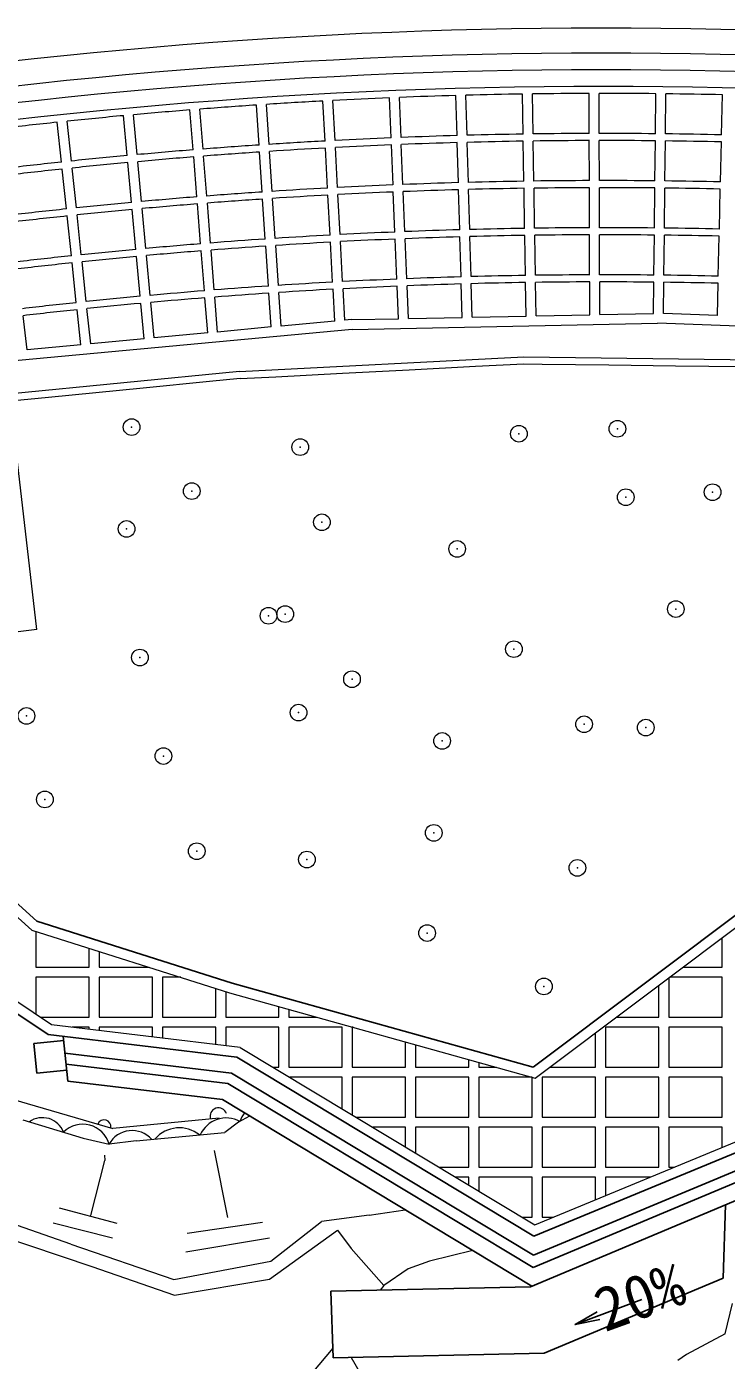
# Model space of a CAD drawing. Units: millimetres, scale not verified. Extents: x 40000 to 680000, y 20000 to 380000.
# Drawn here: x 174038 to 195043, y 241880 to 281908 of the extents above; entities that cross this region are included whole.
import ezdxf
from ezdxf.enums import TextEntityAlignment as Align

# ---------------------------------------------------------------- set-up
doc = ezdxf.new("R2010")
doc.units = ezdxf.units.MM
doc.header["$LTSCALE"] = 1000
doc.header["$PDMODE"] = 32
doc.header["$PDSIZE"] = 500
doc.linetypes.add('CHAIN', pattern=[18.5, 12, -1.5, 3.5, -1.5])
doc.layers.add('M-BGD', color=7, linetype='Continuous', lineweight=13)
doc.layers.add('M-BMK', color=2, linetype='CHAIN', lineweight=13)
doc.styles.add('ＭＳ ゴシック', font='')
doc.styles.get('ＭＳ ゴシック').set_extended_font_data('MS Gothic')

msp = doc.modelspace()

# ---------------------------------------------------------------- linework, layer by layer
at = {"layer": 'M-BGD'}
for p, q in [((186961, 278640), (186927, 279841)), ((187261, 278648), (187227, 279850)), ((188945, 278684), (188927, 279885)), ((189245, 278688), (189226, 279890)), ((190929, 278702), (190926, 279904)), ((191229, 278702), (191226, 279904)), ((192914, 278694), (192926, 279896)), ((193214, 278691), (193226, 279893)), ((194898, 278661), (194926, 279863)), ((179035, 278211), (178940, 279409)), ((179334, 278235), (179239, 279433)), ((181014, 278356), (180934, 279556)), ((181314, 278376), (181234, 279575)), ((182995, 278476), (182931, 279677)), ((183295, 278492), (183230, 279693)), ((184978, 278571), (184928, 279772)), ((185277, 278583), (185228, 279784)), ((175083, 277844), (174957, 279039)), ((175381, 277875), (175255, 279071)), ((177058, 278040), (176947, 279237)), ((177357, 278068), (177246, 279265)), ((183071, 277064), (183007, 278264)), ((183371, 277080), (183306, 278280)), ((185036, 277158), (184986, 278359)), ((185335, 277170), (185286, 278371)), ((187001, 277226), (186967, 278428)), ((187301, 277235), (187267, 278436)), ((188967, 277270), (188948, 278471)), ((189267, 277274), (189248, 278476)), ((190933, 277287), (190930, 278489)), ((191233, 277288), (191230, 278490)), ((192899, 277280), (192912, 278482)), ((193199, 277277), (193212, 278479)), ((194866, 277248), (194893, 278449)), ((177188, 276632), (177077, 277829)), ((177487, 276660), (177376, 277856)), ((179147, 276801), (179052, 277999)), ((179447, 276825), (179351, 278023)), ((181109, 276945), (181028, 278145)), ((181408, 276965), (181328, 278164)), ((175232, 276438), (175105, 277633)), ((175530, 276469), (175404, 277664)), ((187041, 275813), (187007, 277014)), ((187341, 275821), (187307, 277022)), ((188988, 275855), (188970, 277057)), ((189288, 275860), (189270, 277062)), ((190937, 275873), (190934, 277075)), ((191237, 275874), (191234, 277076)), ((192885, 275866), (192897, 277068)), ((193185, 275863), (193197, 277065)), ((194833, 275834), (194861, 277036)), ((179559, 275415), (179463, 276613)), ((181203, 275534), (181123, 276734)), ((181502, 275554), (181422, 276753)), ((183148, 275652), (183083, 276852)), ((183447, 275668), (183382, 276868)), ((185094, 275745), (185044, 276946)), ((185393, 275757), (185344, 276958)), ((175380, 275031), (175254, 276227)), ((175679, 275063), (175552, 276258)), ((177319, 275224), (177208, 276421)), ((177618, 275251), (177507, 276448)), ((179260, 275392), (179164, 276590)), ((183224, 274240), (183159, 275440)), ((183523, 274256), (183459, 275456)), ((185152, 274332), (185102, 275533)), ((185451, 274344), (185402, 275545)), ((187081, 274399), (187047, 275601)), ((187380, 274407), (187347, 275609)), ((189010, 274441), (188992, 275643)), ((189310, 274446), (189292, 275648)), ((190940, 274459), (190937, 275661)), ((191240, 274460), (191237, 275662)), ((192870, 274452), (192883, 275654)), ((193170, 274449), (193183, 275651)), ((194800, 274420), (194828, 275622)), ((177449, 273816), (177338, 275013)), ((177748, 273843), (177637, 275040)), ((179372, 273982), (179277, 275180)), ((179671, 274005), (179576, 275204)), ((181297, 274123), (181217, 275323)), ((181597, 274143), (181516, 275342)), ((175529, 273625), (175402, 274820)), ((175827, 273656), (175701, 274852)), ((187415, 273190), (187386, 274195)), ((189029, 273223), (189013, 274229)), ((189329, 273230), (189313, 274234)), ((190943, 273264), (190941, 274247)), ((191243, 273270), (191241, 274247)), ((192858, 273304), (192868, 274240)), ((193158, 273299), (193168, 274236)), ((194773, 273241), (194795, 274208)), ((179772, 272744), (179688, 273794)), ((181379, 272895), (181311, 273911)), ((181678, 272922), (181611, 273931)), ((183287, 273073), (183235, 274028)), ((183586, 273101), (183535, 274044)), ((185200, 273143), (185160, 274120)), ((185500, 273149), (185460, 274132)), ((187115, 273183), (187087, 274187)), ((175662, 272360), (175551, 273414)), ((175961, 272388), (175849, 273445)), ((177568, 272538), (177469, 273604)), ((177866, 272566), (177768, 273632)), ((179473, 272716), (179389, 273770)), ((174055, 272209), (173934, 273234)), ((183287, 273073), (181678, 272922)), ((183785, 273120), (183586, 273101)), ((183785, 273120), (185200, 273143)), ((183813, 272821), (192972, 273006)), ((185500, 273149), (187115, 273183)), ((187415, 273190), (189029, 273223)), ((189329, 273230), (190943, 273264)), ((191243, 273270), (192858, 273304)), ((198295, 272814), (192972, 273006)), ((194773, 273241), (193158, 273299)), ((183813, 272821), (173366, 271853)), ((179473, 272716), (177866, 272566)), ((181379, 272895), (179772, 272744)), ((175662, 272360), (174055, 272209)), ((177568, 272538), (175961, 272388)), ((180432, 271558), (188960, 272002)), ((187515, 271714), (188964, 271790)), ((188960, 272002), (196075, 271911)), ((188964, 271790), (189515, 271783)), ((180432, 271558), (173479, 270875)), ((180448, 271346), (181522, 271402)), ((181522, 271402), (183520, 271506)), ((183520, 271506), (185517, 271610)), ((185517, 271610), (187515, 271714)), ((189515, 271783), (191516, 271757)), ((191516, 271757), (193517, 271731)), ((193517, 271731), (195517, 271706)), ((177536, 271060), (174692, 270781)), ((179527, 271256), (177536, 271060)), ((180448, 271346), (179527, 271256)), ((174692, 270781), (173554, 270669)), ((174345, 263817), (173554, 270669)), ((174196, 254795), (167343, 260937)), ((189302, 250354), (197787, 256714)), ((174788, 251950), (167954, 256528)), ((174196, 254795), (180123, 252914)), ((174313, 254758), (174313, 253677)), ((175913, 253677), (175913, 254250)), ((194913, 253677), (194913, 254560)), ((176213, 254155), (176213, 253677)), ((174313, 253677), (175913, 253677)), ((174313, 253377), (174313, 252268)), ((175913, 253377), (174313, 253377)), ((175913, 252177), (175913, 253377)), ((176213, 253677), (177717, 253677)), ((176213, 253377), (176213, 252177)), ((177813, 253377), (176213, 253377)), ((177813, 252177), (177813, 253377)), ((178113, 253377), (178113, 252177)), ((178662, 253377), (178113, 253377)), ((194913, 253377), (193335, 253377)), ((193736, 253677), (194913, 253677)), ((194913, 252177), (194913, 253377)), ((179713, 252177), (179713, 253043)), ((193013, 252177), (193013, 253136)), ((193313, 253361), (193313, 252177)), ((180013, 252948), (180013, 252177)), ((180123, 252914), (189302, 250354)), ((174449, 252177), (175913, 252177)), ((176213, 252177), (177813, 252177)), ((178113, 252177), (179713, 252177)), ((180013, 252177), (181613, 252177)), ((181613, 252177), (181613, 252498)), ((181913, 252414), (181913, 252177)), ((181913, 252177), (182763, 252177)), ((191734, 252177), (193013, 252177)), ((193313, 252177), (194913, 252177)), ((180451, 251274), (174788, 251950)), ((175913, 251877), (175400, 251877)), ((175913, 251816), (175913, 251877)), ((176213, 251877), (176213, 251780)), ((177813, 251877), (176213, 251877)), ((177813, 251589), (177813, 251877)), ((178113, 251877), (178113, 251553)), ((179713, 251877), (178113, 251877)), ((179713, 251362), (179713, 251877)), ((180013, 251877), (180013, 251326)), ((181613, 251877), (180013, 251877)), ((181613, 250677), (181613, 251877)), ((181913, 251877), (181913, 250677)), ((183513, 251877), (181913, 251877)), ((183513, 250677), (183513, 251877)), ((183813, 251877), (183813, 250677)), ((183839, 251877), (183813, 251877)), ((191413, 251877), (191413, 250677)), ((193013, 251877), (191413, 251877)), ((193013, 250677), (193013, 251877)), ((193313, 251877), (193313, 250677)), ((194913, 251877), (193313, 251877)), ((194913, 250677), (194913, 251877)), ((185413, 250677), (185413, 251438)), ((191113, 250677), (191113, 251712)), ((180451, 251274), (189292, 245943)), ((185713, 251355), (185713, 250677)), ((181440, 250677), (181613, 250677)), ((181913, 250677), (183513, 250677)), ((183813, 250677), (185413, 250677)), ((185713, 250677), (187313, 250677)), ((187313, 250677), (187313, 250909)), ((187613, 250825), (187613, 250677)), ((187613, 250677), (188143, 250677)), ((189733, 250677), (191113, 250677)), ((191413, 250677), (193013, 250677)), ((193313, 250677), (194913, 250677)), ((171356, 250367), (176628, 248840)), ((183513, 250377), (181938, 250377)), ((183513, 249427), (183513, 250377)), ((183813, 250377), (183813, 249247)), ((185413, 250377), (183813, 250377)), ((185413, 249177), (185413, 250377)), ((185713, 250377), (185713, 249177)), ((187313, 250377), (185713, 250377)), ((187313, 249177), (187313, 250377)), ((187613, 250377), (187613, 249177)), ((189213, 250377), (187613, 250377)), ((189213, 249177), (189213, 250377)), ((189513, 250377), (189513, 249177)), ((191113, 250377), (189513, 250377)), ((191113, 249177), (191113, 250377)), ((191413, 250377), (191413, 249177)), ((193013, 250377), (191413, 250377)), ((193013, 249177), (193013, 250377)), ((193313, 250377), (193313, 249177)), ((194913, 250377), (193313, 250377)), ((194913, 249177), (194913, 250377)), ((173922, 249101), (175730, 248553)), ((179814, 249152), (176628, 248840)), ((180397, 249030), (179984, 248714)), ((180732, 249213), (180397, 249030)), ((183928, 249177), (185413, 249177)), ((185713, 249177), (187313, 249177)), ((187613, 249177), (189213, 249177)), ((189292, 245943), (197113, 249177)), ((189513, 249177), (191113, 249177)), ((191413, 249177), (193013, 249177)), ((193313, 249177), (194913, 249177)), ((177330, 248470), (179984, 248714)), ((185413, 248877), (184426, 248877)), ((185413, 248282), (185413, 248877)), ((185713, 248877), (185713, 248101)), ((187313, 248877), (185713, 248877)), ((187313, 247677), (187313, 248877)), ((187613, 248877), (187613, 247677)), ((189213, 248877), (187613, 248877)), ((189213, 247677), (189213, 248877)), ((189513, 248877), (189513, 247677)), ((191113, 248877), (189513, 248877)), ((191113, 247677), (191113, 248877)), ((191413, 248877), (191413, 247677)), ((193013, 248877), (191413, 248877)), ((193013, 247677), (193013, 248877)), ((193313, 248877), (193313, 247677)), ((194913, 248877), (193313, 248877)), ((194913, 248268), (194913, 248877)), ((175730, 248553), (176510, 248372)), ((177330, 248470), (176510, 248372)), ((179663, 248179), (180064, 246172)), ((175964, 246226), (176384, 247874)), ((176370, 248042), (176384, 247874)), ((186416, 247677), (187313, 247677)), ((187313, 247377), (186914, 247377)), ((187313, 247136), (187313, 247377)), ((187613, 247677), (189213, 247677)), ((187613, 247377), (187613, 246955)), ((189213, 247377), (187613, 247377)), ((189213, 246177), (189213, 247377)), ((189513, 247677), (191113, 247677)), ((189513, 247377), (189513, 246177)), ((191113, 247377), (189513, 247377)), ((191113, 246696), (191113, 247377)), ((191413, 247677), (193013, 247677)), ((191413, 247377), (191413, 246820)), ((192761, 247377), (191413, 247377)), ((193313, 247677), (193486, 247677)), ((175363, 245371), (172563, 246342)), ((175011, 246459), (176747, 245999)), ((184316, 246236), (182892, 246051)), ((184316, 246236), (185397, 246400)), ((188904, 246177), (189213, 246177)), ((189513, 246177), (189859, 246177)), ((171919, 246057), (175999, 244696)), ((174834, 246011), (176612, 245553)), ((181119, 246022), (178852, 245688)), ((181331, 244318), (183372, 245785)), ((181366, 244852), (182892, 246051)), ((183372, 245785), (183776, 245240)), ((175363, 245371), (178453, 244302)), ((181327, 245543), (178813, 245122)), ((184760, 244126), (183776, 245240)), ((187433, 245172), (186135, 244859)), ((175999, 244696), (178481, 243837)), ((178453, 244302), (181366, 244852)), ((185490, 244631), (184760, 244126)), ((186135, 244859), (185490, 244631)), ((178481, 243837), (181331, 244318)), ((184760, 244126), (184651, 243988)), ((195009, 242677), (195227, 243583)), ((195009, 242677), (193845, 242055)), ((183227, 242244), (181540, 240233)), ((183783, 241968), (185015, 239810)), ((193845, 242055), (193584, 241876))]:
    msp.add_line(p, q, dxfattribs=at)
at = {"layer": 'M-BGD', "lineweight": 25}
for p, q in [((174348, 255062), (166933, 261707)), ((189240, 250683), (197806, 257103)), ((174681, 251661), (167675, 256354)), ((174348, 255062), (180208, 253201)), ((180208, 253201), (189240, 250683)), ((174255, 251393), (175151, 251480)), ((174255, 251393), (174343, 250497)), ((180351, 250984), (174681, 251661)), ((175138, 251606), (175270, 250261)), ((180185, 250500), (175188, 251097)), ((180351, 250984), (189267, 245608)), ((174343, 250497), (175239, 250585)), ((180079, 250190), (175220, 250771)), ((179913, 249707), (175270, 250261)), ((180079, 250190), (189242, 244666)), ((180185, 250500), (189252, 245034)), ((179913, 249707), (189201, 244107)), ((189267, 245608), (197122, 248856)), ((189252, 245034), (197357, 248415)), ((189242, 244666), (197507, 248132)), ((189161, 244090), (197700, 247671)), ((195013, 246544), (194943, 244346)), ((189573, 242094), (194943, 244346)), ((189161, 244090), (183166, 243955)), ((183237, 241956), (183167, 243955)), ((192503, 243703), (190504, 242955)), ((189573, 242094), (183237, 241956))]:
    msp.add_line(p, q, dxfattribs=at)
msp.add_lwpolyline([(191163, 243335), (190504, 242955), (191250, 243101)], dxfattribs=at)
at = {"layer": 'M-BGD'}
for centre, radius, start, end in [((191282, 124613), 157250, 81.80808, 102.76999), ((191282, 124613), 156500, 81.80808, 102.76999), ((191282, 124613), 156000, 81.80808, 102.76999), ((191282, 124613), 156000, 81.80808, 102.76999), ((191349, 124116), 156000, 81.80808, 102.76999), ((191349, 124116), 155788, 91.62652, 92.25175), ((191349, 124116), 155788, 90.89096, 91.51618), ((191349, 124116), 155788, 90.15539, 90.78062), ((191349, 124116), 155788, 89.41983, 90.04506), ((191349, 124116), 155788, 88.68427, 89.3095), ((191349, 124116), 155788, 94.56877, 95.19399), ((191349, 124116), 155788, 93.8332, 94.45843), ((191349, 124116), 155788, 93.09764, 93.72287), ((191349, 124116), 155788, 92.36208, 92.98731), ((191349, 124116), 155788, 96.03989, 96.66512), ((191349, 124116), 155788, 95.30433, 95.92956), ((191349, 124116), 154586, 91.6266, 92.25097), ((191349, 124116), 154586, 90.89104, 91.51541), ((191349, 124116), 154586, 90.15548, 90.77985), ((191349, 124116), 154586, 89.41992, 90.04429), ((191349, 124116), 154586, 88.68435, 89.30872), ((191349, 124116), 154586, 94.56885, 95.19322), ((191349, 124116), 154586, 93.83329, 94.45766), ((191349, 124116), 154586, 93.09773, 93.72209), ((191349, 124116), 154374, 93.09774, 93.72196), ((191349, 124116), 154586, 92.36216, 92.98653), ((191349, 124116), 154374, 92.36218, 92.98639), ((191349, 124116), 154374, 91.62662, 92.25083), ((191349, 124116), 154374, 90.89105, 91.51527), ((191349, 124116), 154374, 90.15549, 90.77971), ((191349, 124116), 154374, 89.41993, 90.04415), ((191349, 124116), 154374, 88.68437, 89.30859), ((191349, 124116), 154586, 96.03997, 96.66434), ((191349, 124116), 154586, 95.30441, 95.92878), ((191349, 124116), 154374, 95.30443, 95.92864), ((191349, 124116), 154374, 94.56886, 95.19308), ((191349, 124116), 154374, 93.8333, 94.45752), ((191349, 124116), 154374, 96.03999, 96.6642), ((191349, 124116), 153172, 93.09782, 93.72117), ((191349, 124116), 153172, 92.36226, 92.98561), ((191349, 124116), 153172, 91.6267, 92.25004), ((191349, 124116), 152959, 91.62672, 92.2499), ((191349, 124116), 153172, 90.89114, 91.51448), ((191349, 124116), 152959, 90.89115, 91.51434), ((191349, 124116), 153172, 90.15558, 90.77892), ((191349, 124116), 152959, 90.15559, 90.77878), ((191349, 124116), 153172, 89.42001, 90.04336), ((191349, 124116), 152959, 89.42003, 90.04322), ((191349, 124116), 152959, 88.68447, 89.30766), ((191349, 124116), 153172, 88.68445, 89.3078), ((191349, 124116), 153172, 95.30451, 95.92785), ((191349, 124116), 153172, 94.56895, 95.19229), ((191349, 124116), 153172, 93.83339, 94.45673), ((191349, 124116), 152959, 93.8334, 94.45659), ((191349, 124116), 152959, 93.09784, 93.72103), ((191349, 124116), 152959, 92.36228, 92.98547), ((191349, 124116), 153172, 96.04007, 96.66342), ((191349, 124116), 152959, 96.04009, 96.66327), ((191349, 124116), 152959, 95.30453, 95.92771), ((191349, 124116), 152959, 94.56896, 95.19215), ((191349, 124116), 151757, 91.6268, 92.2491), ((191349, 124116), 151757, 90.89124, 91.51354), ((191349, 124116), 151757, 90.15568, 90.77798), ((191349, 124116), 151757, 89.42012, 90.04241), ((191349, 124116), 151757, 88.68455, 89.30685), ((191349, 124116), 151757, 94.56905, 95.19135), ((191349, 124116), 151757, 93.83349, 94.45579), ((191349, 124116), 151757, 93.09793, 93.72022), ((191349, 124116), 151545, 93.09794, 93.72008), ((191349, 124116), 151757, 92.36236, 92.98466), ((191349, 124116), 151545, 92.36238, 92.98452), ((191349, 124116), 151545, 91.62682, 92.24896), ((191349, 124116), 151545, 90.89126, 91.51339), ((191349, 124116), 151545, 90.15569, 90.77783), ((191349, 124116), 151545, 89.42013, 90.04227), ((191349, 124116), 151545, 88.68457, 89.30671), ((191349, 124116), 151757, 96.04017, 96.66247), ((191349, 124116), 151757, 95.30461, 95.92691), ((191349, 124116), 151545, 95.30463, 95.92677), ((191349, 124116), 151545, 94.56907, 95.1912), ((191349, 124116), 151545, 93.8335, 94.45564), ((191349, 124116), 151545, 96.04019, 96.66233), ((191349, 124116), 150343, 93.09803, 93.71926), ((191349, 124116), 150343, 92.36247, 92.9837), ((191349, 124116), 150343, 91.62691, 92.24814), ((191349, 124116), 150343, 90.89134, 91.51258), ((191349, 124116), 150131, 90.89136, 91.51243), ((191349, 124116), 150343, 90.15578, 90.77701), ((191349, 124116), 150131, 90.1558, 90.77687), ((191349, 124116), 150343, 89.42022, 90.04145), ((191349, 124116), 150131, 89.42024, 90.04131), ((191349, 124116), 150131, 88.68467, 89.30574), ((191349, 124116), 150343, 88.68466, 89.30589), ((191349, 124116), 150343, 95.30472, 95.92595), ((191349, 124116), 150343, 94.56915, 95.19039), ((191349, 124116), 150343, 93.83359, 94.45482), ((191349, 124116), 150131, 93.83361, 94.45468), ((191349, 124116), 150131, 93.09805, 93.71912), ((191349, 124116), 150131, 92.36248, 92.98355), ((191349, 124116), 150131, 91.62692, 92.24799), ((191349, 124116), 150343, 96.04028, 96.66151), ((191349, 124116), 150131, 96.04029, 96.66136), ((191349, 124116), 150131, 95.30473, 95.9258), ((191349, 124116), 150131, 94.56917, 95.19024), ((191983, 118356), 146526, 96.91389, 106.99016), ((179797, 249203), 254, 18.7464, 197.6178), ((174512, 248484), 680, 21.2028, 125.0477), ((176364, 248892), 206, 350.5058, 157.1904), ((180032, 248300), 855, 61.668, 156.0997), ((181252, 248772), 861, 141.6475, 160.9757), ((175723, 248151), 818, 15.6676, 134.8794), ((177201, 247985), 792, 41.7546, 150.7574), ((178620, 247898), 961, 50.9254, 139.5967)]:
    msp.add_arc(centre, radius, start, end, dxfattribs=at)
for p in [(177190, 269890), (188816, 269690), (191773, 269840), (182251, 269289), (178994, 267969), (194630, 267936), (192024, 267785), (177039, 266833), (182903, 267034), (186962, 266232), (193527, 264428), (181299, 264227), (181800, 264277), (188666, 263225), (177440, 262974), (183805, 262323), (174032, 261220), (182201, 261321), (190771, 260970), (192625, 260870), (186511, 260469), (178142, 260018), (174584, 258715), (186260, 257712), (179144, 257161), (182452, 256910), (190570, 256660), (186060, 254705), (189568, 253102)]:
    msp.add_point(p, dxfattribs=at)
at = {"layer": 'M-BMK'}
msp.add_arc((191281, 124612), 160000, 81.80809, 102.76976, dxfattribs=at)

# ---------------------------------------------------------------- texts
at = {"layer": 'M-BGD', "style": 'ＭＳ ゴシック'}
msp.add_text('20%', height=1320, rotation=19.945, dxfattribs=at).set_placement((190944, 243961), align=Align.TOP_LEFT)

doc.saveas('drawing.dxf')
